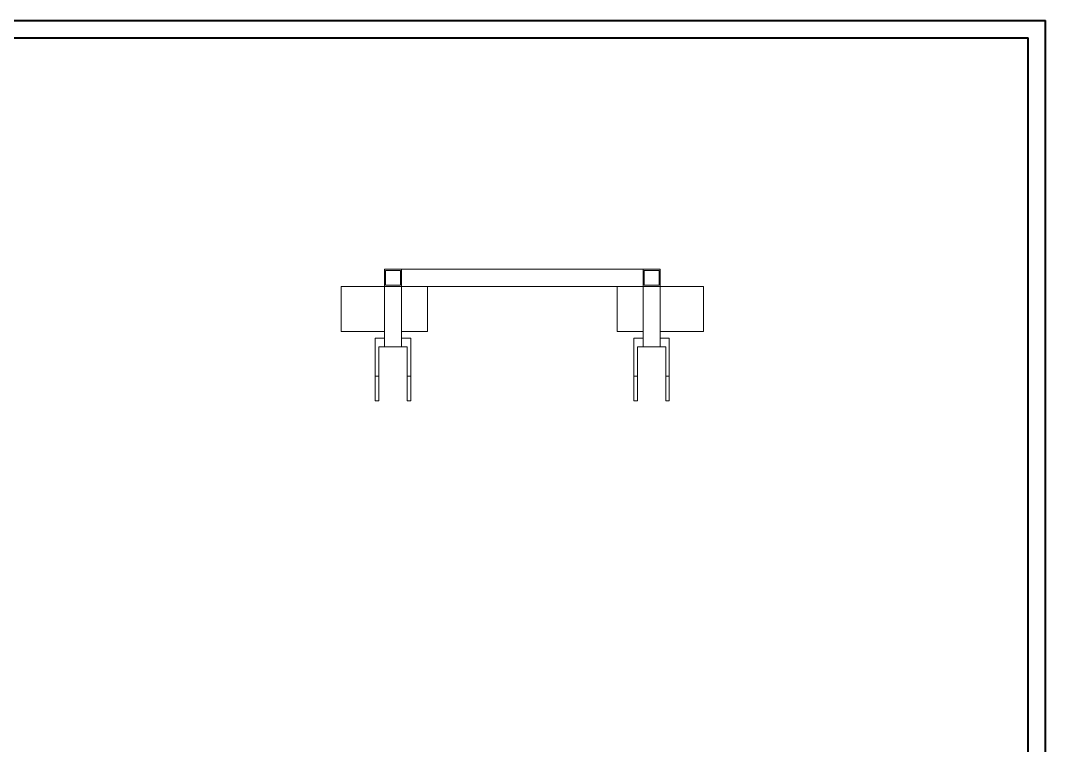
# Model space of a CAD drawing. Header units: millimetres. Extents: x 0 to 1189, y 0 to 841.
# Drawn here: x 595 to 1189, y 421 to 841 of the extents above; entities that cross this region are included whole.
import ezdxf

# ---------------------------------------------------------------- set-up
doc = ezdxf.new("R2010")
doc.units = ezdxf.units.MM

msp = doc.modelspace()

# ---------------------------------------------------------------- linework, layer by layer
at = {"color": 7, "linetype": 'Continuous', "lineweight": 40}
for p, q in [((0.08, 841.21), (1189.08, 841.21)), ((1189.08, 0.21), (1189.08, 841.21)), ((25.08, 831.21), (1179.08, 831.21)), ((1179.08, 10.21), (1179.08, 831.21))]:
    msp.add_line(p, q, dxfattribs=at)
at = {"color": 7, "linetype": 'Continuous', "lineweight": 15}
for p, q in [((815.63, 696.93), (805.63, 696.93)), ((805.63, 696.93), (805.63, 686.93)), ((814.93, 696.23), (806.33, 696.23)), ((806.33, 696.23), (806.33, 687.63)), ((814.93, 687.63), (814.93, 696.23)), ((815.63, 686.93), (815.63, 696.93)), ((955.63, 696.93), (815.63, 696.93)), ((955.63, 696.93), (965.63, 696.93)), ((955.63, 686.93), (955.63, 696.93)), ((956.33, 696.23), (964.93, 696.23)), ((956.33, 687.63), (956.33, 696.23)), ((964.93, 696.23), (964.93, 687.63)), ((965.63, 696.93), (965.63, 686.93)), ((780.63, 660.93), (780.63, 686.93)), ((780.63, 686.93), (805.63, 686.93)), ((805.63, 686.93), (815.63, 686.93)), ((805.63, 656.93), (805.63, 686.93)), ((806.33, 687.63), (814.93, 687.63)), ((815.63, 656.93), (815.63, 686.93)), ((955.63, 686.93), (815.63, 686.93)), ((830.63, 660.93), (830.63, 686.93)), ((940.63, 660.93), (940.63, 686.93)), ((965.63, 686.93), (955.63, 686.93)), ((955.63, 656.93), (955.63, 686.93)), ((964.93, 687.63), (956.33, 687.63)), ((965.63, 656.93), (965.63, 686.93)), ((990.63, 686.93), (965.63, 686.93)), ((990.63, 660.93), (990.63, 686.93)), ((780.63, 660.93), (805.63, 660.93)), ((815.63, 660.93), (830.63, 660.93)), ((955.63, 660.93), (940.63, 660.93)), ((990.63, 660.93), (965.63, 660.93)), ((800.38, 656.93), (805.63, 656.93)), ((800.38, 634.84), (800.38, 656.93)), ((805.63, 651.93), (805.63, 656.93)), ((815.63, 651.93), (815.63, 656.93)), ((820.88, 656.93), (815.63, 656.93)), ((820.88, 634.84), (820.88, 656.93)), ((950.38, 656.93), (955.63, 656.93)), ((950.38, 634.84), (950.38, 656.93)), ((955.63, 651.93), (955.63, 656.93)), ((965.63, 651.93), (965.63, 656.93)), ((970.88, 656.93), (965.63, 656.93)), ((970.88, 634.84), (970.88, 656.93)), ((802.38, 651.93), (805.63, 651.93)), ((802.38, 634.84), (802.38, 651.93)), ((805.63, 651.93), (815.63, 651.93)), ((815.63, 651.93), (818.88, 651.93)), ((818.88, 651.93), (818.88, 634.84)), ((955.63, 651.93), (952.38, 651.93)), ((952.38, 651.93), (952.38, 634.84)), ((965.63, 651.93), (955.63, 651.93)), ((968.88, 651.93), (965.63, 651.93)), ((968.88, 634.84), (968.88, 651.93)), ((800.38, 634.84), (802.38, 634.84)), ((800.38, 620.63), (800.38, 634.84)), ((802.38, 620.63), (802.38, 634.84)), ((820.88, 634.84), (818.88, 634.84)), ((818.88, 634.84), (818.88, 620.63)), ((820.88, 620.63), (820.88, 634.84)), ((950.38, 620.63), (950.38, 634.84)), ((950.38, 634.84), (952.38, 634.84)), ((952.38, 634.84), (952.38, 620.63)), ((968.88, 620.63), (968.88, 634.84)), ((970.88, 634.84), (968.88, 634.84)), ((970.88, 620.63), (970.88, 634.84)), ((800.38, 620.63), (802.38, 620.63)), ((818.88, 620.63), (820.88, 620.63)), ((950.38, 620.63), (952.38, 620.63)), ((968.88, 620.63), (970.88, 620.63))]:
    msp.add_line(p, q, dxfattribs=at)

doc.saveas('drawing.dxf')
